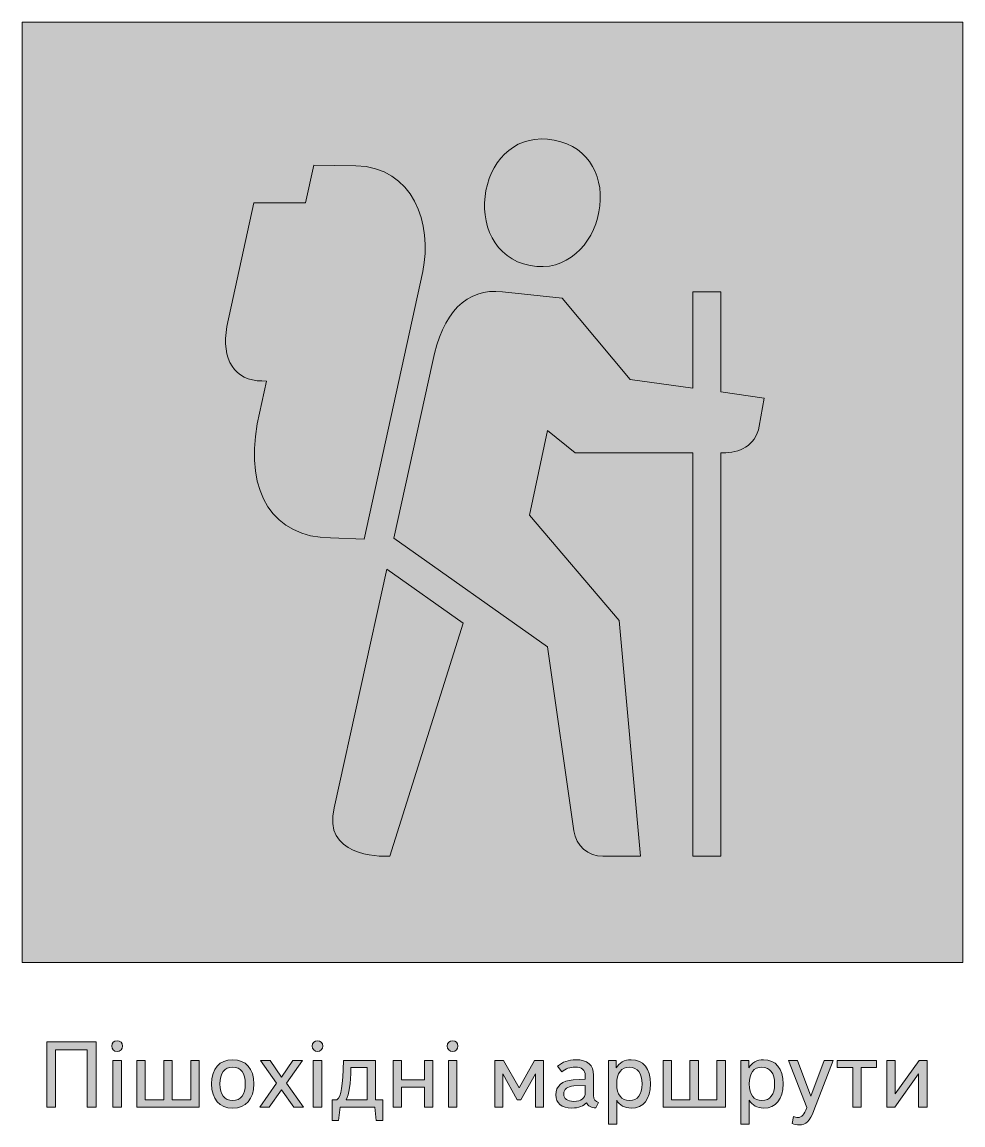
# Model space of a CAD drawing. Header units: millimetres. Extents: x -1334 to 1514, y -1037 to 10.
# Drawn here: x -386.3 to -286.3, y -279.3 to -162 of the extents above; entities that cross this region are included whole.
import ezdxf

# ---------------------------------------------------------------- set-up
doc = ezdxf.new("R2010")
doc.units = ezdxf.units.MM
doc.header["$MEASUREMENT"] = 0
doc.layers.add('bg', color=7, linetype='Continuous', lineweight=0)
doc.layers.add('icons', color=7, linetype='Continuous', lineweight=0)

# ---------------------------------------------------------------- blocks, each defined once
blk = doc.blocks.new('Block_60')
at = {"layer": 'icons', "true_color": 0x231f20, "transparency": 33554687}
h = blk.add_hatch(color=250, dxfattribs=at)
h.dxf.hatch_style = 2
edge = h.paths.add_edge_path()
edge.add_spline(control_points=[(-382.73, -277.38), (-382.73, -277.38), (-383.67, -277.38), (-383.67, -277.38), (-383.67, -277.38), (-383.67, -270.4), (-383.67, -270.4), (-383.67, -270.4), (-378.41, -270.4), (-378.41, -270.4), (-378.41, -270.4), (-378.41, -277.38), (-378.41, -277.38), (-378.41, -277.38), (-379.36, -277.38), (-379.36, -277.38), (-379.36, -277.38), (-379.36, -271.25), (-379.36, -271.25), (-379.36, -271.25), (-382.73, -271.25), (-382.73, -271.25), (-382.73, -271.25), (-382.73, -277.38), (-382.73, -277.38)], knot_values=[0, 0, 0, 0, 1, 1, 1, 2, 2, 2, 3, 3, 3, 4, 4, 4, 5, 5, 5, 6, 6, 6, 7, 7, 7, 8, 8, 8, 8], degree=3, periodic=0)
h = blk.add_hatch(color=250, dxfattribs=at)
h.dxf.hatch_style = 2
edge = h.paths.add_edge_path()
edge.add_spline(control_points=[(-375.74, -277.38), (-375.74, -277.38), (-376.64, -277.38), (-376.64, -277.38), (-376.64, -277.38), (-376.64, -272.4), (-376.64, -272.4), (-376.64, -272.4), (-375.74, -272.4), (-375.74, -272.4), (-375.74, -272.4), (-375.74, -277.38), (-375.74, -277.38)], knot_values=[0, 0, 0, 0, 1, 1, 1, 2, 2, 2, 3, 3, 3, 4, 4, 4, 4], degree=3, periodic=0)
edge = h.paths.add_edge_path()
edge.add_spline(control_points=[(-376.19, -270.31), (-375.86, -270.31), (-375.62, -270.54), (-375.62, -270.87), (-375.62, -271.2), (-375.86, -271.45), (-376.19, -271.45), (-376.52, -271.45), (-376.77, -271.2), (-376.77, -270.87), (-376.77, -270.54), (-376.52, -270.31), (-376.19, -270.31)], knot_values=[0, 0, 0, 0, 1, 1, 1, 2, 2, 2, 3, 3, 3, 4, 4, 4, 4], degree=3, periodic=0)
h = blk.add_hatch(color=250, dxfattribs=at)
h.dxf.hatch_style = 2
edge = h.paths.add_edge_path()
edge.add_spline(control_points=[(-354.45, -277.38), (-354.45, -277.38), (-355.34, -277.38), (-355.34, -277.38), (-355.34, -277.38), (-355.34, -272.4), (-355.34, -272.4), (-355.34, -272.4), (-354.45, -272.4), (-354.45, -272.4), (-354.45, -272.4), (-354.45, -277.38), (-354.45, -277.38)], knot_values=[0, 0, 0, 0, 1, 1, 1, 2, 2, 2, 3, 3, 3, 4, 4, 4, 4], degree=3, periodic=0)
edge = h.paths.add_edge_path()
edge.add_spline(control_points=[(-354.89, -270.31), (-354.57, -270.31), (-354.33, -270.54), (-354.33, -270.87), (-354.33, -271.2), (-354.57, -271.45), (-354.89, -271.45), (-355.22, -271.45), (-355.47, -271.2), (-355.47, -270.87), (-355.47, -270.54), (-355.22, -270.31), (-354.89, -270.31)], knot_values=[0, 0, 0, 0, 1, 1, 1, 2, 2, 2, 3, 3, 3, 4, 4, 4, 4], degree=3, periodic=0)
h = blk.add_hatch(color=250, dxfattribs=at)
h.dxf.hatch_style = 2
edge = h.paths.add_edge_path()
edge.add_spline(control_points=[(-340.1, -277.38), (-340.1, -277.38), (-340.99, -277.38), (-340.99, -277.38), (-340.99, -277.38), (-340.99, -272.4), (-340.99, -272.4), (-340.99, -272.4), (-340.1, -272.4), (-340.1, -272.4), (-340.1, -272.4), (-340.1, -277.38), (-340.1, -277.38)], knot_values=[0, 0, 0, 0, 1, 1, 1, 2, 2, 2, 3, 3, 3, 4, 4, 4, 4], degree=3, periodic=0)
edge = h.paths.add_edge_path()
edge.add_spline(control_points=[(-340.54, -270.31), (-340.22, -270.31), (-339.98, -270.54), (-339.98, -270.87), (-339.98, -271.2), (-340.22, -271.45), (-340.54, -271.45), (-340.87, -271.45), (-341.12, -271.2), (-341.12, -270.87), (-341.12, -270.54), (-340.87, -270.31), (-340.54, -270.31)], knot_values=[0, 0, 0, 0, 1, 1, 1, 2, 2, 2, 3, 3, 3, 4, 4, 4, 4], degree=3, periodic=0)
h = blk.add_hatch(color=250, dxfattribs=at)
h.dxf.hatch_style = 2
edge = h.paths.add_edge_path()
edge.add_spline(control_points=[(-370.34, -272.4), (-370.34, -272.4), (-370.34, -276.6), (-370.34, -276.6), (-370.34, -276.6), (-368.37, -276.6), (-368.37, -276.6), (-368.37, -276.6), (-368.37, -272.4), (-368.37, -272.4), (-368.37, -272.4), (-367.47, -272.4), (-367.47, -272.4), (-367.47, -272.4), (-367.47, -277.38), (-367.47, -277.38), (-367.47, -277.38), (-374.1, -277.38), (-374.1, -277.38), (-374.1, -277.38), (-374.1, -272.4), (-374.1, -272.4), (-374.1, -272.4), (-373.2, -272.4), (-373.2, -272.4), (-373.2, -272.4), (-373.2, -276.6), (-373.2, -276.6), (-373.2, -276.6), (-371.24, -276.6), (-371.24, -276.6), (-371.24, -276.6), (-371.24, -272.4), (-371.24, -272.4), (-371.24, -272.4), (-370.34, -272.4), (-370.34, -272.4)], knot_values=[0, 0, 0, 0, 1, 1, 1, 2, 2, 2, 3, 3, 3, 4, 4, 4, 5, 5, 5, 6, 6, 6, 7, 7, 7, 8, 8, 8, 9, 9, 9, 10, 10, 10, 11, 11, 11, 12, 12, 12, 12], degree=3, periodic=0)
h = blk.add_hatch(color=250, dxfattribs=at)
h.dxf.hatch_style = 2
edge = h.paths.add_edge_path()
edge.add_spline(control_points=[(-363.91, -276.65), (-363.05, -276.65), (-362.57, -276.03), (-362.57, -274.89), (-362.57, -273.73), (-363.05, -273.12), (-363.91, -273.12), (-364.78, -273.12), (-365.26, -273.73), (-365.26, -274.89), (-365.26, -276.03), (-364.78, -276.65), (-363.91, -276.65)], knot_values=[0, 0, 0, 0, 1, 1, 1, 2, 2, 2, 3, 3, 3, 4, 4, 4, 4], degree=3, periodic=0)
edge = h.paths.add_edge_path()
edge.add_spline(control_points=[(-363.91, -277.46), (-365.34, -277.46), (-366.15, -276.52), (-366.15, -274.89), (-366.15, -273.25), (-365.34, -272.32), (-363.91, -272.32), (-362.49, -272.32), (-361.67, -273.25), (-361.67, -274.89), (-361.67, -276.52), (-362.49, -277.46), (-363.91, -277.46)], knot_values=[0, 0, 0, 0, 1, 1, 1, 2, 2, 2, 3, 3, 3, 4, 4, 4, 4], degree=3, periodic=0)
h = blk.add_hatch(color=250, dxfattribs=at)
h.dxf.hatch_style = 2
edge = h.paths.add_edge_path()
edge.add_spline(control_points=[(-360.03, -277.38), (-360.03, -277.38), (-361.04, -277.38), (-361.04, -277.38), (-361.04, -277.38), (-359.24, -274.82), (-359.24, -274.82), (-359.24, -274.82), (-360.94, -272.4), (-360.94, -272.4), (-360.94, -272.4), (-359.92, -272.4), (-359.92, -272.4), (-359.92, -272.4), (-358.72, -274.16), (-358.72, -274.16), (-358.72, -274.16), (-357.53, -272.4), (-357.53, -272.4), (-357.53, -272.4), (-356.5, -272.4), (-356.5, -272.4), (-356.5, -272.4), (-358.19, -274.82), (-358.19, -274.82), (-358.19, -274.82), (-356.39, -277.38), (-356.39, -277.38), (-356.39, -277.38), (-357.42, -277.38), (-357.42, -277.38), (-357.42, -277.38), (-358.72, -275.51), (-358.72, -275.51), (-358.72, -275.51), (-360.03, -277.38), (-360.03, -277.38)], knot_values=[0, 0, 0, 0, 1, 1, 1, 2, 2, 2, 3, 3, 3, 4, 4, 4, 5, 5, 5, 6, 6, 6, 7, 7, 7, 8, 8, 8, 9, 9, 9, 10, 10, 10, 11, 11, 11, 12, 12, 12, 12], degree=3, periodic=0)
h = blk.add_hatch(color=250, dxfattribs=at)
h.dxf.hatch_style = 2
edge = h.paths.add_edge_path()
edge.add_spline(control_points=[(-349.61, -276.6), (-349.61, -276.6), (-349.61, -273.16), (-349.61, -273.16), (-349.61, -273.16), (-351.34, -273.16), (-351.34, -273.16), (-351.4, -274.93), (-351.52, -275.97), (-351.84, -276.6), (-351.84, -276.6), (-349.61, -276.6), (-349.61, -276.6)], knot_values=[0, 0, 0, 0, 1, 1, 1, 2, 2, 2, 3, 3, 3, 4, 4, 4, 4], degree=3, periodic=0)
edge = h.paths.add_edge_path()
edge.add_spline(control_points=[(-353.35, -278.77), (-353.35, -278.77), (-353.35, -276.6), (-353.35, -276.6), (-353.35, -276.6), (-352.85, -276.6), (-352.85, -276.6), (-352.34, -276.18), (-352.22, -275.16), (-352.13, -272.4), (-352.13, -272.4), (-348.72, -272.4), (-348.72, -272.4), (-348.72, -272.4), (-348.72, -276.6), (-348.72, -276.6), (-348.72, -276.6), (-347.97, -276.6), (-347.97, -276.6), (-347.97, -276.6), (-347.97, -278.77), (-347.97, -278.77), (-347.97, -278.77), (-348.67, -278.77), (-348.67, -278.77), (-348.67, -278.77), (-348.82, -277.38), (-348.82, -277.38), (-348.82, -277.38), (-352.5, -277.38), (-352.5, -277.38), (-352.5, -277.38), (-352.65, -278.77), (-352.65, -278.77), (-352.65, -278.77), (-353.35, -278.77), (-353.35, -278.77)], knot_values=[0, 0, 0, 0, 1, 1, 1, 2, 2, 2, 3, 3, 3, 4, 4, 4, 5, 5, 5, 6, 6, 6, 7, 7, 7, 8, 8, 8, 9, 9, 9, 10, 10, 10, 11, 11, 11, 12, 12, 12, 12], degree=3, periodic=0)
h = blk.add_hatch(color=250, dxfattribs=at)
h.dxf.hatch_style = 2
edge = h.paths.add_edge_path()
edge.add_spline(control_points=[(-345.98, -277.38), (-345.98, -277.38), (-346.87, -277.38), (-346.87, -277.38), (-346.87, -277.38), (-346.87, -272.4), (-346.87, -272.4), (-346.87, -272.4), (-345.98, -272.4), (-345.98, -272.4), (-345.98, -272.4), (-345.98, -274.47), (-345.98, -274.47), (-345.98, -274.47), (-343.53, -274.47), (-343.53, -274.47), (-343.53, -274.47), (-343.53, -272.4), (-343.53, -272.4), (-343.53, -272.4), (-342.64, -272.4), (-342.64, -272.4), (-342.64, -272.4), (-342.64, -277.38), (-342.64, -277.38), (-342.64, -277.38), (-343.53, -277.38), (-343.53, -277.38), (-343.53, -277.38), (-343.53, -275.24), (-343.53, -275.24), (-343.53, -275.24), (-345.98, -275.24), (-345.98, -275.24), (-345.98, -275.24), (-345.98, -277.38), (-345.98, -277.38)], knot_values=[0, 0, 0, 0, 1, 1, 1, 2, 2, 2, 3, 3, 3, 4, 4, 4, 5, 5, 5, 6, 6, 6, 7, 7, 7, 8, 8, 8, 9, 9, 9, 10, 10, 10, 11, 11, 11, 12, 12, 12, 12], degree=3, periodic=0)
h = blk.add_hatch(color=250, dxfattribs=at)
h.dxf.hatch_style = 2
edge = h.paths.add_edge_path()
edge.add_spline(control_points=[(-333.66, -276.58), (-333.66, -276.58), (-335.21, -273.82), (-335.21, -273.82), (-335.21, -273.82), (-335.2, -277.38), (-335.2, -277.38), (-335.2, -277.38), (-336.06, -277.38), (-336.06, -277.38), (-336.06, -277.38), (-336.06, -272.4), (-336.06, -272.4), (-336.06, -272.4), (-335.12, -272.4), (-335.12, -272.4), (-335.12, -272.4), (-333.47, -275.31), (-333.47, -275.31), (-333.47, -275.31), (-331.82, -272.4), (-331.82, -272.4), (-331.82, -272.4), (-330.88, -272.4), (-330.88, -272.4), (-330.88, -272.4), (-330.88, -277.38), (-330.88, -277.38), (-330.88, -277.38), (-331.73, -277.38), (-331.73, -277.38), (-331.73, -277.38), (-331.73, -273.82), (-331.73, -273.82), (-331.73, -273.82), (-333.28, -276.58), (-333.28, -276.58), (-333.28, -276.58), (-333.66, -276.58), (-333.66, -276.58)], knot_values=[0, 0, 0, 0, 1, 1, 1, 2, 2, 2, 3, 3, 3, 4, 4, 4, 5, 5, 5, 6, 6, 6, 7, 7, 7, 8, 8, 8, 9, 9, 9, 10, 10, 10, 11, 11, 11, 12, 12, 12, 13, 13, 13, 13], degree=3, periodic=0)
h = blk.add_hatch(color=250, dxfattribs=at)
h.dxf.hatch_style = 2
edge = h.paths.add_edge_path()
edge.add_spline(control_points=[(-327.64, -275.11), (-328.33, -275.14), (-328.72, -275.46), (-328.72, -275.96), (-328.72, -276.47), (-328.35, -276.75), (-327.64, -276.75), (-326.88, -276.75), (-326.44, -276.42), (-326.44, -275.82), (-326.44, -275.82), (-326.44, -275.05), (-326.44, -275.05), (-326.44, -275.05), (-327.64, -275.11), (-327.64, -275.11)], knot_values=[0, 0, 0, 0, 1, 1, 1, 2, 2, 2, 3, 3, 3, 4, 4, 4, 5, 5, 5, 5], degree=3, periodic=0)
edge = h.paths.add_edge_path()
edge.add_spline(control_points=[(-329.39, -273.01), (-328.86, -272.56), (-328.21, -272.32), (-327.43, -272.32), (-326.21, -272.32), (-325.55, -272.9), (-325.55, -273.96), (-325.55, -273.96), (-325.55, -276.12), (-325.55, -276.12), (-325.55, -276.53), (-325.36, -276.79), (-325.03, -276.85), (-325.03, -276.85), (-325.3, -277.45), (-325.3, -277.45), (-325.79, -277.45), (-326.14, -277.25), (-326.32, -276.89), (-326.58, -277.24), (-327.16, -277.46), (-327.85, -277.46), (-328.96, -277.46), (-329.57, -276.93), (-329.57, -276.05), (-329.57, -275.12), (-328.89, -274.53), (-327.72, -274.47), (-327.72, -274.47), (-326.44, -274.4), (-326.44, -274.4), (-326.44, -274.4), (-326.44, -273.99), (-326.44, -273.99), (-326.44, -273.42), (-326.82, -273.1), (-327.51, -273.1), (-328.04, -273.1), (-328.54, -273.27), (-328.93, -273.61), (-328.93, -273.61), (-329.39, -273.01), (-329.39, -273.01)], knot_values=[0, 0, 0, 0, 1, 1, 1, 2, 2, 2, 3, 3, 3, 4, 4, 4, 5, 5, 5, 6, 6, 6, 7, 7, 7, 8, 8, 8, 9, 9, 9, 10, 10, 10, 11, 11, 11, 12, 12, 12, 13, 13, 13, 14, 14, 14, 14], degree=3, periodic=0)
h = blk.add_hatch(color=250, dxfattribs=at)
h.dxf.hatch_style = 2
edge = h.paths.add_edge_path()
edge.add_spline(control_points=[(-321.74, -273.12), (-322.61, -273.12), (-323.09, -273.73), (-323.09, -274.89), (-323.09, -276.03), (-322.61, -276.65), (-321.74, -276.65), (-320.87, -276.65), (-320.4, -276.03), (-320.4, -274.89), (-320.4, -273.74), (-320.87, -273.12), (-321.74, -273.12)], knot_values=[0, 0, 0, 0, 1, 1, 1, 2, 2, 2, 3, 3, 3, 4, 4, 4, 4], degree=3, periodic=0)
edge = h.paths.add_edge_path()
edge.add_spline(control_points=[(-321.56, -272.32), (-320.26, -272.32), (-319.5, -273.25), (-319.5, -274.89), (-319.5, -276.52), (-320.25, -277.46), (-321.56, -277.46), (-322.26, -277.46), (-322.78, -277.17), (-323.09, -276.63), (-323.09, -276.63), (-323.09, -279.17), (-323.09, -279.17), (-323.09, -279.17), (-323.98, -279.17), (-323.98, -279.17), (-323.98, -279.17), (-323.98, -272.4), (-323.98, -272.4), (-323.98, -272.4), (-323.14, -272.4), (-323.14, -272.4), (-323.14, -272.4), (-323.14, -273.19), (-323.14, -273.19), (-322.83, -272.63), (-322.29, -272.32), (-321.56, -272.32)], knot_values=[0, 0, 0, 0, 1, 1, 1, 2, 2, 2, 3, 3, 3, 4, 4, 4, 5, 5, 5, 6, 6, 6, 7, 7, 7, 8, 8, 8, 9, 9, 9, 9], degree=3, periodic=0)
h = blk.add_hatch(color=250, dxfattribs=at)
h.dxf.hatch_style = 2
edge = h.paths.add_edge_path()
edge.add_spline(control_points=[(-314.42, -272.4), (-314.42, -272.4), (-314.42, -276.6), (-314.42, -276.6), (-314.42, -276.6), (-312.44, -276.6), (-312.44, -276.6), (-312.44, -276.6), (-312.44, -272.4), (-312.44, -272.4), (-312.44, -272.4), (-311.55, -272.4), (-311.55, -272.4), (-311.55, -272.4), (-311.55, -277.38), (-311.55, -277.38), (-311.55, -277.38), (-318.17, -277.38), (-318.17, -277.38), (-318.17, -277.38), (-318.17, -272.4), (-318.17, -272.4), (-318.17, -272.4), (-317.28, -272.4), (-317.28, -272.4), (-317.28, -272.4), (-317.28, -276.6), (-317.28, -276.6), (-317.28, -276.6), (-315.31, -276.6), (-315.31, -276.6), (-315.31, -276.6), (-315.31, -272.4), (-315.31, -272.4), (-315.31, -272.4), (-314.42, -272.4), (-314.42, -272.4)], knot_values=[0, 0, 0, 0, 1, 1, 1, 2, 2, 2, 3, 3, 3, 4, 4, 4, 5, 5, 5, 6, 6, 6, 7, 7, 7, 8, 8, 8, 9, 9, 9, 10, 10, 10, 11, 11, 11, 12, 12, 12, 12], degree=3, periodic=0)
h = blk.add_hatch(color=250, dxfattribs=at)
h.dxf.hatch_style = 2
edge = h.paths.add_edge_path()
edge.add_spline(control_points=[(-307.66, -273.12), (-308.53, -273.12), (-309.01, -273.73), (-309.01, -274.89), (-309.01, -276.03), (-308.53, -276.65), (-307.66, -276.65), (-306.79, -276.65), (-306.32, -276.03), (-306.32, -274.89), (-306.32, -273.74), (-306.79, -273.12), (-307.66, -273.12)], knot_values=[0, 0, 0, 0, 1, 1, 1, 2, 2, 2, 3, 3, 3, 4, 4, 4, 4], degree=3, periodic=0)
edge = h.paths.add_edge_path()
edge.add_spline(control_points=[(-307.48, -272.32), (-306.18, -272.32), (-305.42, -273.25), (-305.42, -274.89), (-305.42, -276.52), (-306.17, -277.46), (-307.48, -277.46), (-308.18, -277.46), (-308.7, -277.17), (-309.01, -276.63), (-309.01, -276.63), (-309.01, -279.17), (-309.01, -279.17), (-309.01, -279.17), (-309.9, -279.17), (-309.9, -279.17), (-309.9, -279.17), (-309.9, -272.4), (-309.9, -272.4), (-309.9, -272.4), (-309.06, -272.4), (-309.06, -272.4), (-309.06, -272.4), (-309.06, -273.19), (-309.06, -273.19), (-308.75, -272.63), (-308.21, -272.32), (-307.48, -272.32)], knot_values=[0, 0, 0, 0, 1, 1, 1, 2, 2, 2, 3, 3, 3, 4, 4, 4, 5, 5, 5, 6, 6, 6, 7, 7, 7, 8, 8, 8, 9, 9, 9, 9], degree=3, periodic=0)
h = blk.add_hatch(color=250, dxfattribs=at)
h.dxf.hatch_style = 2
edge = h.paths.add_edge_path()
edge.add_spline(control_points=[(-303.69, -279.25), (-303.94, -279.25), (-304.21, -279.2), (-304.43, -279.1), (-304.43, -279.1), (-304.32, -278.34), (-304.32, -278.34), (-304.17, -278.42), (-304.01, -278.46), (-303.84, -278.46), (-303.42, -278.46), (-303.16, -278.18), (-302.88, -277.4), (-302.88, -277.4), (-304.82, -272.4), (-304.82, -272.4), (-304.82, -272.4), (-303.87, -272.4), (-303.87, -272.4), (-303.87, -272.4), (-302.45, -276.18), (-302.45, -276.18), (-302.45, -276.18), (-301.03, -272.4), (-301.03, -272.4), (-301.03, -272.4), (-300.08, -272.4), (-300.08, -272.4), (-300.08, -272.4), (-302.13, -277.71), (-302.13, -277.71), (-302.58, -278.85), (-302.98, -279.25), (-303.69, -279.25)], knot_values=[0, 0, 0, 0, 1, 1, 1, 2, 2, 2, 3, 3, 3, 4, 4, 4, 5, 5, 5, 6, 6, 6, 7, 7, 7, 8, 8, 8, 9, 9, 9, 10, 10, 10, 11, 11, 11, 11], degree=3, periodic=0)
h = blk.add_hatch(color=250, dxfattribs=at)
h.dxf.hatch_style = 2
edge = h.paths.add_edge_path()
edge.add_spline(control_points=[(-299.66, -272.4), (-299.66, -272.4), (-295.47, -272.4), (-295.47, -272.4), (-295.47, -272.4), (-295.47, -273.16), (-295.47, -273.16), (-295.47, -273.16), (-297.12, -273.16), (-297.12, -273.16), (-297.12, -273.16), (-297.12, -277.38), (-297.12, -277.38), (-297.12, -277.38), (-298.01, -277.38), (-298.01, -277.38), (-298.01, -277.38), (-298.01, -273.16), (-298.01, -273.16), (-298.01, -273.16), (-299.66, -273.16), (-299.66, -273.16), (-299.66, -273.16), (-299.66, -272.4), (-299.66, -272.4)], knot_values=[0, 0, 0, 0, 1, 1, 1, 2, 2, 2, 3, 3, 3, 4, 4, 4, 5, 5, 5, 6, 6, 6, 7, 7, 7, 8, 8, 8, 8], degree=3, periodic=0)
h = blk.add_hatch(color=250, dxfattribs=at)
h.dxf.hatch_style = 2
edge = h.paths.add_edge_path()
edge.add_spline(control_points=[(-290.96, -272.4), (-290.96, -272.4), (-290.11, -272.4), (-290.11, -272.4), (-290.11, -272.4), (-290.11, -277.38), (-290.11, -277.38), (-290.11, -277.38), (-291.01, -277.38), (-291.01, -277.38), (-291.01, -277.38), (-291.01, -273.83), (-291.01, -273.83), (-291.01, -273.83), (-293.55, -277.38), (-293.55, -277.38), (-293.55, -277.38), (-294.4, -277.38), (-294.4, -277.38), (-294.4, -277.38), (-294.4, -272.4), (-294.4, -272.4), (-294.4, -272.4), (-293.5, -272.4), (-293.5, -272.4), (-293.5, -272.4), (-293.5, -275.93), (-293.5, -275.93), (-293.5, -275.93), (-290.96, -272.4), (-290.96, -272.4)], knot_values=[0, 0, 0, 0, 1, 1, 1, 2, 2, 2, 3, 3, 3, 4, 4, 4, 5, 5, 5, 6, 6, 6, 7, 7, 7, 8, 8, 8, 9, 9, 9, 10, 10, 10, 10], degree=3, periodic=0)
at = {"layer": 'icons'}
for points, knots in [([(-382.73, -277.38), (-382.73, -277.38), (-383.67, -277.38), (-383.67, -277.38), (-383.67, -277.38), (-383.67, -270.4), (-383.67, -270.4), (-383.67, -270.4), (-378.41, -270.4), (-378.41, -270.4), (-378.41, -270.4), (-378.41, -277.38), (-378.41, -277.38), (-378.41, -277.38), (-379.36, -277.38), (-379.36, -277.38), (-379.36, -277.38), (-379.36, -271.25), (-379.36, -271.25), (-379.36, -271.25), (-382.73, -271.25), (-382.73, -271.25), (-382.73, -271.25), (-382.73, -277.38), (-382.73, -277.38)], [0, 0, 0, 0, 1, 1, 1, 2, 2, 2, 3, 3, 3, 4, 4, 4, 5, 5, 5, 6, 6, 6, 7, 7, 7, 8, 8, 8, 8]), ([(-376.19, -270.31), (-375.86, -270.31), (-375.62, -270.54), (-375.62, -270.87), (-375.62, -271.2), (-375.86, -271.45), (-376.19, -271.45), (-376.52, -271.45), (-376.77, -271.2), (-376.77, -270.87), (-376.77, -270.54), (-376.52, -270.31), (-376.19, -270.31)], [0, 0, 0, 0, 1, 1, 1, 2, 2, 2, 3, 3, 3, 4, 4, 4, 4]), ([(-354.89, -270.31), (-354.57, -270.31), (-354.33, -270.54), (-354.33, -270.87), (-354.33, -271.2), (-354.57, -271.45), (-354.89, -271.45), (-355.22, -271.45), (-355.47, -271.2), (-355.47, -270.87), (-355.47, -270.54), (-355.22, -270.31), (-354.89, -270.31)], [0, 0, 0, 0, 1, 1, 1, 2, 2, 2, 3, 3, 3, 4, 4, 4, 4]), ([(-340.54, -270.31), (-340.22, -270.31), (-339.98, -270.54), (-339.98, -270.87), (-339.98, -271.2), (-340.22, -271.45), (-340.54, -271.45), (-340.87, -271.45), (-341.12, -271.2), (-341.12, -270.87), (-341.12, -270.54), (-340.87, -270.31), (-340.54, -270.31)], [0, 0, 0, 0, 1, 1, 1, 2, 2, 2, 3, 3, 3, 4, 4, 4, 4]), ([(-375.74, -277.38), (-375.74, -277.38), (-376.64, -277.38), (-376.64, -277.38), (-376.64, -277.38), (-376.64, -272.4), (-376.64, -272.4), (-376.64, -272.4), (-375.74, -272.4), (-375.74, -272.4), (-375.74, -272.4), (-375.74, -277.38), (-375.74, -277.38)], [0, 0, 0, 0, 1, 1, 1, 2, 2, 2, 3, 3, 3, 4, 4, 4, 4]), ([(-370.34, -272.4), (-370.34, -272.4), (-370.34, -276.6), (-370.34, -276.6), (-370.34, -276.6), (-368.37, -276.6), (-368.37, -276.6), (-368.37, -276.6), (-368.37, -272.4), (-368.37, -272.4), (-368.37, -272.4), (-367.47, -272.4), (-367.47, -272.4), (-367.47, -272.4), (-367.47, -277.38), (-367.47, -277.38), (-367.47, -277.38), (-374.1, -277.38), (-374.1, -277.38), (-374.1, -277.38), (-374.1, -272.4), (-374.1, -272.4), (-374.1, -272.4), (-373.2, -272.4), (-373.2, -272.4), (-373.2, -272.4), (-373.2, -276.6), (-373.2, -276.6), (-373.2, -276.6), (-371.24, -276.6), (-371.24, -276.6), (-371.24, -276.6), (-371.24, -272.4), (-371.24, -272.4), (-371.24, -272.4), (-370.34, -272.4), (-370.34, -272.4)], [0, 0, 0, 0, 1, 1, 1, 2, 2, 2, 3, 3, 3, 4, 4, 4, 5, 5, 5, 6, 6, 6, 7, 7, 7, 8, 8, 8, 9, 9, 9, 10, 10, 10, 11, 11, 11, 12, 12, 12, 12]), ([(-363.91, -277.46), (-365.34, -277.46), (-366.15, -276.52), (-366.15, -274.89), (-366.15, -273.25), (-365.34, -272.32), (-363.91, -272.32), (-362.49, -272.32), (-361.67, -273.25), (-361.67, -274.89), (-361.67, -276.52), (-362.49, -277.46), (-363.91, -277.46)], [0, 0, 0, 0, 1, 1, 1, 2, 2, 2, 3, 3, 3, 4, 4, 4, 4]), ([(-363.91, -276.65), (-363.05, -276.65), (-362.57, -276.03), (-362.57, -274.89), (-362.57, -273.73), (-363.05, -273.12), (-363.91, -273.12), (-364.78, -273.12), (-365.26, -273.73), (-365.26, -274.89), (-365.26, -276.03), (-364.78, -276.65), (-363.91, -276.65)], [0, 0, 0, 0, 1, 1, 1, 2, 2, 2, 3, 3, 3, 4, 4, 4, 4]), ([(-360.03, -277.38), (-360.03, -277.38), (-361.04, -277.38), (-361.04, -277.38), (-361.04, -277.38), (-359.24, -274.82), (-359.24, -274.82), (-359.24, -274.82), (-360.94, -272.4), (-360.94, -272.4), (-360.94, -272.4), (-359.92, -272.4), (-359.92, -272.4), (-359.92, -272.4), (-358.72, -274.16), (-358.72, -274.16), (-358.72, -274.16), (-357.53, -272.4), (-357.53, -272.4), (-357.53, -272.4), (-356.5, -272.4), (-356.5, -272.4), (-356.5, -272.4), (-358.19, -274.82), (-358.19, -274.82), (-358.19, -274.82), (-356.39, -277.38), (-356.39, -277.38), (-356.39, -277.38), (-357.42, -277.38), (-357.42, -277.38), (-357.42, -277.38), (-358.72, -275.51), (-358.72, -275.51), (-358.72, -275.51), (-360.03, -277.38), (-360.03, -277.38)], [0, 0, 0, 0, 1, 1, 1, 2, 2, 2, 3, 3, 3, 4, 4, 4, 5, 5, 5, 6, 6, 6, 7, 7, 7, 8, 8, 8, 9, 9, 9, 10, 10, 10, 11, 11, 11, 12, 12, 12, 12]), ([(-354.45, -277.38), (-354.45, -277.38), (-355.34, -277.38), (-355.34, -277.38), (-355.34, -277.38), (-355.34, -272.4), (-355.34, -272.4), (-355.34, -272.4), (-354.45, -272.4), (-354.45, -272.4), (-354.45, -272.4), (-354.45, -277.38), (-354.45, -277.38)], [0, 0, 0, 0, 1, 1, 1, 2, 2, 2, 3, 3, 3, 4, 4, 4, 4]), ([(-353.35, -278.77), (-353.35, -278.77), (-353.35, -276.6), (-353.35, -276.6), (-353.35, -276.6), (-352.85, -276.6), (-352.85, -276.6), (-352.34, -276.18), (-352.22, -275.16), (-352.13, -272.4), (-352.13, -272.4), (-348.72, -272.4), (-348.72, -272.4), (-348.72, -272.4), (-348.72, -276.6), (-348.72, -276.6), (-348.72, -276.6), (-347.97, -276.6), (-347.97, -276.6), (-347.97, -276.6), (-347.97, -278.77), (-347.97, -278.77), (-347.97, -278.77), (-348.67, -278.77), (-348.67, -278.77), (-348.67, -278.77), (-348.82, -277.38), (-348.82, -277.38), (-348.82, -277.38), (-352.5, -277.38), (-352.5, -277.38), (-352.5, -277.38), (-352.65, -278.77), (-352.65, -278.77), (-352.65, -278.77), (-353.35, -278.77), (-353.35, -278.77)], [0, 0, 0, 0, 1, 1, 1, 2, 2, 2, 3, 3, 3, 4, 4, 4, 5, 5, 5, 6, 6, 6, 7, 7, 7, 8, 8, 8, 9, 9, 9, 10, 10, 10, 11, 11, 11, 12, 12, 12, 12]), ([(-349.61, -276.6), (-349.61, -276.6), (-349.61, -273.16), (-349.61, -273.16), (-349.61, -273.16), (-351.34, -273.16), (-351.34, -273.16), (-351.4, -274.93), (-351.52, -275.97), (-351.84, -276.6), (-351.84, -276.6), (-349.61, -276.6), (-349.61, -276.6)], [0, 0, 0, 0, 1, 1, 1, 2, 2, 2, 3, 3, 3, 4, 4, 4, 4]), ([(-345.98, -277.38), (-345.98, -277.38), (-346.87, -277.38), (-346.87, -277.38), (-346.87, -277.38), (-346.87, -272.4), (-346.87, -272.4), (-346.87, -272.4), (-345.98, -272.4), (-345.98, -272.4), (-345.98, -272.4), (-345.98, -274.47), (-345.98, -274.47), (-345.98, -274.47), (-343.53, -274.47), (-343.53, -274.47), (-343.53, -274.47), (-343.53, -272.4), (-343.53, -272.4), (-343.53, -272.4), (-342.64, -272.4), (-342.64, -272.4), (-342.64, -272.4), (-342.64, -277.38), (-342.64, -277.38), (-342.64, -277.38), (-343.53, -277.38), (-343.53, -277.38), (-343.53, -277.38), (-343.53, -275.24), (-343.53, -275.24), (-343.53, -275.24), (-345.98, -275.24), (-345.98, -275.24), (-345.98, -275.24), (-345.98, -277.38), (-345.98, -277.38)], [0, 0, 0, 0, 1, 1, 1, 2, 2, 2, 3, 3, 3, 4, 4, 4, 5, 5, 5, 6, 6, 6, 7, 7, 7, 8, 8, 8, 9, 9, 9, 10, 10, 10, 11, 11, 11, 12, 12, 12, 12]), ([(-340.1, -277.38), (-340.1, -277.38), (-340.99, -277.38), (-340.99, -277.38), (-340.99, -277.38), (-340.99, -272.4), (-340.99, -272.4), (-340.99, -272.4), (-340.1, -272.4), (-340.1, -272.4), (-340.1, -272.4), (-340.1, -277.38), (-340.1, -277.38)], [0, 0, 0, 0, 1, 1, 1, 2, 2, 2, 3, 3, 3, 4, 4, 4, 4]), ([(-333.66, -276.58), (-333.66, -276.58), (-335.21, -273.82), (-335.21, -273.82), (-335.21, -273.82), (-335.2, -277.38), (-335.2, -277.38), (-335.2, -277.38), (-336.06, -277.38), (-336.06, -277.38), (-336.06, -277.38), (-336.06, -272.4), (-336.06, -272.4), (-336.06, -272.4), (-335.12, -272.4), (-335.12, -272.4), (-335.12, -272.4), (-333.47, -275.31), (-333.47, -275.31), (-333.47, -275.31), (-331.82, -272.4), (-331.82, -272.4), (-331.82, -272.4), (-330.88, -272.4), (-330.88, -272.4), (-330.88, -272.4), (-330.88, -277.38), (-330.88, -277.38), (-330.88, -277.38), (-331.73, -277.38), (-331.73, -277.38), (-331.73, -277.38), (-331.73, -273.82), (-331.73, -273.82), (-331.73, -273.82), (-333.28, -276.58), (-333.28, -276.58), (-333.28, -276.58), (-333.66, -276.58), (-333.66, -276.58)], [0, 0, 0, 0, 1, 1, 1, 2, 2, 2, 3, 3, 3, 4, 4, 4, 5, 5, 5, 6, 6, 6, 7, 7, 7, 8, 8, 8, 9, 9, 9, 10, 10, 10, 11, 11, 11, 12, 12, 12, 13, 13, 13, 13]), ([(-329.39, -273.01), (-328.86, -272.56), (-328.21, -272.32), (-327.43, -272.32), (-326.21, -272.32), (-325.55, -272.9), (-325.55, -273.96), (-325.55, -273.96), (-325.55, -276.12), (-325.55, -276.12), (-325.55, -276.53), (-325.36, -276.79), (-325.03, -276.85), (-325.03, -276.85), (-325.3, -277.45), (-325.3, -277.45), (-325.79, -277.45), (-326.14, -277.25), (-326.32, -276.89), (-326.58, -277.24), (-327.16, -277.46), (-327.85, -277.46), (-328.96, -277.46), (-329.57, -276.93), (-329.57, -276.05), (-329.57, -275.12), (-328.89, -274.53), (-327.72, -274.47), (-327.72, -274.47), (-326.44, -274.4), (-326.44, -274.4), (-326.44, -274.4), (-326.44, -273.99), (-326.44, -273.99), (-326.44, -273.42), (-326.82, -273.1), (-327.51, -273.1), (-328.04, -273.1), (-328.54, -273.27), (-328.93, -273.61), (-328.93, -273.61), (-329.39, -273.01), (-329.39, -273.01)], [0, 0, 0, 0, 1, 1, 1, 2, 2, 2, 3, 3, 3, 4, 4, 4, 5, 5, 5, 6, 6, 6, 7, 7, 7, 8, 8, 8, 9, 9, 9, 10, 10, 10, 11, 11, 11, 12, 12, 12, 13, 13, 13, 14, 14, 14, 14]), ([(-321.56, -272.32), (-320.26, -272.32), (-319.5, -273.25), (-319.5, -274.89), (-319.5, -276.52), (-320.25, -277.46), (-321.56, -277.46), (-322.26, -277.46), (-322.78, -277.17), (-323.09, -276.63), (-323.09, -276.63), (-323.09, -279.17), (-323.09, -279.17), (-323.09, -279.17), (-323.98, -279.17), (-323.98, -279.17), (-323.98, -279.17), (-323.98, -272.4), (-323.98, -272.4), (-323.98, -272.4), (-323.14, -272.4), (-323.14, -272.4), (-323.14, -272.4), (-323.14, -273.19), (-323.14, -273.19), (-322.83, -272.63), (-322.29, -272.32), (-321.56, -272.32)], [0, 0, 0, 0, 1, 1, 1, 2, 2, 2, 3, 3, 3, 4, 4, 4, 5, 5, 5, 6, 6, 6, 7, 7, 7, 8, 8, 8, 9, 9, 9, 9]), ([(-321.74, -273.12), (-322.61, -273.12), (-323.09, -273.73), (-323.09, -274.89), (-323.09, -276.03), (-322.61, -276.65), (-321.74, -276.65), (-320.87, -276.65), (-320.4, -276.03), (-320.4, -274.89), (-320.4, -273.74), (-320.87, -273.12), (-321.74, -273.12)], [0, 0, 0, 0, 1, 1, 1, 2, 2, 2, 3, 3, 3, 4, 4, 4, 4]), ([(-314.42, -272.4), (-314.42, -272.4), (-314.42, -276.6), (-314.42, -276.6), (-314.42, -276.6), (-312.44, -276.6), (-312.44, -276.6), (-312.44, -276.6), (-312.44, -272.4), (-312.44, -272.4), (-312.44, -272.4), (-311.55, -272.4), (-311.55, -272.4), (-311.55, -272.4), (-311.55, -277.38), (-311.55, -277.38), (-311.55, -277.38), (-318.17, -277.38), (-318.17, -277.38), (-318.17, -277.38), (-318.17, -272.4), (-318.17, -272.4), (-318.17, -272.4), (-317.28, -272.4), (-317.28, -272.4), (-317.28, -272.4), (-317.28, -276.6), (-317.28, -276.6), (-317.28, -276.6), (-315.31, -276.6), (-315.31, -276.6), (-315.31, -276.6), (-315.31, -272.4), (-315.31, -272.4), (-315.31, -272.4), (-314.42, -272.4), (-314.42, -272.4)], [0, 0, 0, 0, 1, 1, 1, 2, 2, 2, 3, 3, 3, 4, 4, 4, 5, 5, 5, 6, 6, 6, 7, 7, 7, 8, 8, 8, 9, 9, 9, 10, 10, 10, 11, 11, 11, 12, 12, 12, 12]), ([(-307.48, -272.32), (-306.18, -272.32), (-305.42, -273.25), (-305.42, -274.89), (-305.42, -276.52), (-306.17, -277.46), (-307.48, -277.46), (-308.18, -277.46), (-308.7, -277.17), (-309.01, -276.63), (-309.01, -276.63), (-309.01, -279.17), (-309.01, -279.17), (-309.01, -279.17), (-309.9, -279.17), (-309.9, -279.17), (-309.9, -279.17), (-309.9, -272.4), (-309.9, -272.4), (-309.9, -272.4), (-309.06, -272.4), (-309.06, -272.4), (-309.06, -272.4), (-309.06, -273.19), (-309.06, -273.19), (-308.75, -272.63), (-308.21, -272.32), (-307.48, -272.32)], [0, 0, 0, 0, 1, 1, 1, 2, 2, 2, 3, 3, 3, 4, 4, 4, 5, 5, 5, 6, 6, 6, 7, 7, 7, 8, 8, 8, 9, 9, 9, 9]), ([(-307.66, -273.12), (-308.53, -273.12), (-309.01, -273.73), (-309.01, -274.89), (-309.01, -276.03), (-308.53, -276.65), (-307.66, -276.65), (-306.79, -276.65), (-306.32, -276.03), (-306.32, -274.89), (-306.32, -273.74), (-306.79, -273.12), (-307.66, -273.12)], [0, 0, 0, 0, 1, 1, 1, 2, 2, 2, 3, 3, 3, 4, 4, 4, 4]), ([(-303.69, -279.25), (-303.94, -279.25), (-304.21, -279.2), (-304.43, -279.1), (-304.43, -279.1), (-304.32, -278.34), (-304.32, -278.34), (-304.17, -278.42), (-304.01, -278.46), (-303.84, -278.46), (-303.42, -278.46), (-303.16, -278.18), (-302.88, -277.4), (-302.88, -277.4), (-304.82, -272.4), (-304.82, -272.4), (-304.82, -272.4), (-303.87, -272.4), (-303.87, -272.4), (-303.87, -272.4), (-302.45, -276.18), (-302.45, -276.18), (-302.45, -276.18), (-301.03, -272.4), (-301.03, -272.4), (-301.03, -272.4), (-300.08, -272.4), (-300.08, -272.4), (-300.08, -272.4), (-302.13, -277.71), (-302.13, -277.71), (-302.58, -278.85), (-302.98, -279.25), (-303.69, -279.25)], [0, 0, 0, 0, 1, 1, 1, 2, 2, 2, 3, 3, 3, 4, 4, 4, 5, 5, 5, 6, 6, 6, 7, 7, 7, 8, 8, 8, 9, 9, 9, 10, 10, 10, 11, 11, 11, 11]), ([(-299.66, -272.4), (-299.66, -272.4), (-295.47, -272.4), (-295.47, -272.4), (-295.47, -272.4), (-295.47, -273.16), (-295.47, -273.16), (-295.47, -273.16), (-297.12, -273.16), (-297.12, -273.16), (-297.12, -273.16), (-297.12, -277.38), (-297.12, -277.38), (-297.12, -277.38), (-298.01, -277.38), (-298.01, -277.38), (-298.01, -277.38), (-298.01, -273.16), (-298.01, -273.16), (-298.01, -273.16), (-299.66, -273.16), (-299.66, -273.16), (-299.66, -273.16), (-299.66, -272.4), (-299.66, -272.4)], [0, 0, 0, 0, 1, 1, 1, 2, 2, 2, 3, 3, 3, 4, 4, 4, 5, 5, 5, 6, 6, 6, 7, 7, 7, 8, 8, 8, 8]), ([(-290.96, -272.4), (-290.96, -272.4), (-290.11, -272.4), (-290.11, -272.4), (-290.11, -272.4), (-290.11, -277.38), (-290.11, -277.38), (-290.11, -277.38), (-291.01, -277.38), (-291.01, -277.38), (-291.01, -277.38), (-291.01, -273.83), (-291.01, -273.83), (-291.01, -273.83), (-293.55, -277.38), (-293.55, -277.38), (-293.55, -277.38), (-294.4, -277.38), (-294.4, -277.38), (-294.4, -277.38), (-294.4, -272.4), (-294.4, -272.4), (-294.4, -272.4), (-293.5, -272.4), (-293.5, -272.4), (-293.5, -272.4), (-293.5, -275.93), (-293.5, -275.93), (-293.5, -275.93), (-290.96, -272.4), (-290.96, -272.4)], [0, 0, 0, 0, 1, 1, 1, 2, 2, 2, 3, 3, 3, 4, 4, 4, 5, 5, 5, 6, 6, 6, 7, 7, 7, 8, 8, 8, 9, 9, 9, 10, 10, 10, 10]), ([(-327.64, -275.11), (-328.33, -275.14), (-328.72, -275.46), (-328.72, -275.96), (-328.72, -276.47), (-328.35, -276.75), (-327.64, -276.75), (-326.88, -276.75), (-326.44, -276.42), (-326.44, -275.82), (-326.44, -275.82), (-326.44, -275.05), (-326.44, -275.05), (-326.44, -275.05), (-327.64, -275.11), (-327.64, -275.11)], [0, 0, 0, 0, 1, 1, 1, 2, 2, 2, 3, 3, 3, 4, 4, 4, 5, 5, 5, 5])]:
    blk.add_open_spline(points, degree=3, knots=knots, dxfattribs=at)
blk = doc.blocks.new('Block_114')
at = {"layer": 'icons'}
for points, knots in [([(-332.3, -187.89), (-328.43, -188.63), (-325.65, -185.67), (-324.98, -182.19), (-324.32, -178.71), (-325.88, -175.29), (-329.74, -174.55), (-333.61, -173.81), (-336.32, -176.41), (-336.99, -179.9), (-337.65, -183.38), (-336.16, -187.15), (-332.3, -187.89)], [0, 0, 0, 0, 1, 1, 1, 2, 2, 2, 3, 3, 3, 4, 4, 4, 4]), ([(-343.71, -188.51), (-342.62, -183.49), (-344.77, -177.4), (-350.82, -177.28), (-350.82, -177.28), (-355.3, -177.2), (-355.3, -177.2), (-355.3, -177.2), (-356.18, -181.23), (-356.18, -181.23), (-356.18, -181.23), (-361.65, -181.21), (-361.65, -181.21), (-361.65, -181.21), (-364.52, -194.36), (-364.52, -194.36), (-365.16, -197.9), (-363.68, -200.14), (-360.8, -200.16), (-360.8, -200.16), (-360.31, -200.18), (-360.31, -200.18), (-360.31, -200.18), (-361.3, -204.71), (-361.3, -204.71), (-362.63, -212.11), (-359.53, -216.79), (-353.51, -216.84), (-353.51, -216.84), (-349.92, -216.97), (-349.92, -216.97), (-349.92, -216.97), (-343.71, -188.51), (-343.71, -188.51)], [0, 0, 0, 0, 1, 1, 1, 2, 2, 2, 3, 3, 3, 4, 4, 4, 5, 5, 5, 6, 6, 6, 7, 7, 7, 8, 8, 8, 9, 9, 9, 10, 10, 10, 11, 11, 11, 11]), ([(-312.02, -201.33), (-312.02, -201.33), (-312.02, -190.67), (-312.02, -190.67), (-312.02, -190.67), (-315.02, -190.67), (-315.02, -190.67), (-315.02, -190.67), (-315.02, -200.91), (-315.02, -200.91), (-315.02, -200.91), (-321.66, -199.99), (-321.66, -199.99), (-321.66, -199.99), (-328.89, -191.36), (-328.89, -191.36), (-328.89, -191.36), (-335.25, -190.67), (-335.25, -190.67), (-339.05, -190.28), (-341.65, -192.83), (-342.69, -198.21), (-342.69, -198.21), (-346.8, -216.87), (-346.8, -216.87), (-346.8, -216.87), (-330.46, -228.42), (-330.46, -228.42), (-330.46, -228.42), (-327.66, -248), (-327.66, -248), (-327.44, -249.54), (-326.13, -250.69), (-324.57, -250.69), (-324.57, -250.69), (-320.58, -250.69), (-320.58, -250.69), (-320.58, -250.69), (-322.84, -225.63), (-322.84, -225.63), (-322.84, -225.63), (-332.37, -214.44), (-332.37, -214.44), (-332.37, -214.44), (-330.46, -205.41), (-330.46, -205.41), (-330.46, -205.41), (-327.51, -207.81), (-327.51, -207.81), (-327.51, -207.81), (-315.02, -207.81), (-315.02, -207.81), (-315.02, -207.81), (-315.02, -250.69), (-315.02, -250.69), (-315.02, -250.69), (-312.02, -250.69), (-312.02, -250.69), (-312.02, -250.69), (-312.02, -207.81), (-312.02, -207.81), (-312.02, -207.81), (-311.83, -207.81), (-311.83, -207.81), (-310.06, -207.81), (-308.39, -207.13), (-307.94, -204.98), (-307.94, -204.98), (-307.43, -201.97), (-307.43, -201.97), (-307.43, -201.97), (-312.02, -201.33), (-312.02, -201.33)], [0, 0, 0, 0, 1, 1, 1, 2, 2, 2, 3, 3, 3, 4, 4, 4, 5, 5, 5, 6, 6, 6, 7, 7, 7, 8, 8, 8, 9, 9, 9, 10, 10, 10, 11, 11, 11, 12, 12, 12, 13, 13, 13, 14, 14, 14, 15, 15, 15, 16, 16, 16, 17, 17, 17, 18, 18, 18, 19, 19, 19, 20, 20, 20, 21, 21, 21, 22, 22, 22, 23, 23, 23, 24, 24, 24, 24]), ([(-353.14, -245.54), (-354.32, -250.61), (-348.53, -250.74), (-347.22, -250.68), (-347.22, -250.68), (-339.42, -225.91), (-339.42, -225.91), (-339.42, -225.91), (-347.53, -220.18), (-347.53, -220.18), (-347.53, -220.18), (-353.14, -245.54), (-353.14, -245.54)], [0, 0, 0, 0, 1, 1, 1, 2, 2, 2, 3, 3, 3, 4, 4, 4, 4])]:
    blk.add_open_spline(points, degree=3, knots=knots, dxfattribs=at)
blk = doc.blocks.new('Block_113')
at = {"layer": 'icons'}
blk.add_blockref('Block_114', (0, 0), dxfattribs=at)
blk = doc.blocks.new('Block_112')
at = {"layer": 'icons'}
blk.add_blockref('Block_113', (0, 0), dxfattribs=at)
blk = doc.blocks.new('Block_111')
at = {"layer": 'icons'}
blk.add_blockref('Block_112', (0, 0), dxfattribs=at)

msp = doc.modelspace()

# ---------------------------------------------------------------- hatches: boundary and pattern name
at = {"layer": 'bg', "true_color": 0x592d2c, "transparency": 33554687}
h = msp.add_hatch(color=29, dxfattribs=at)
h.dxf.hatch_style = 2
h.paths.add_polyline_path([(-286.3, -262), (-386.3, -262), (-386.3, -162), (-286.3, -162)])

# ---------------------------------------------------------------- linework, layer by layer
at = {"layer": 'bg'}
msp.add_lwpolyline([(-286.3, -262), (-386.3, -262), (-386.3, -162), (-286.3, -162)], close=True, dxfattribs=at)

# ---------------------------------------------------------------- block references
at = {"layer": 'icons'}
for name in ['Block_111', 'Block_60']:
    msp.add_blockref(name, (0, 0), dxfattribs=at)

doc.saveas('drawing.dxf')
